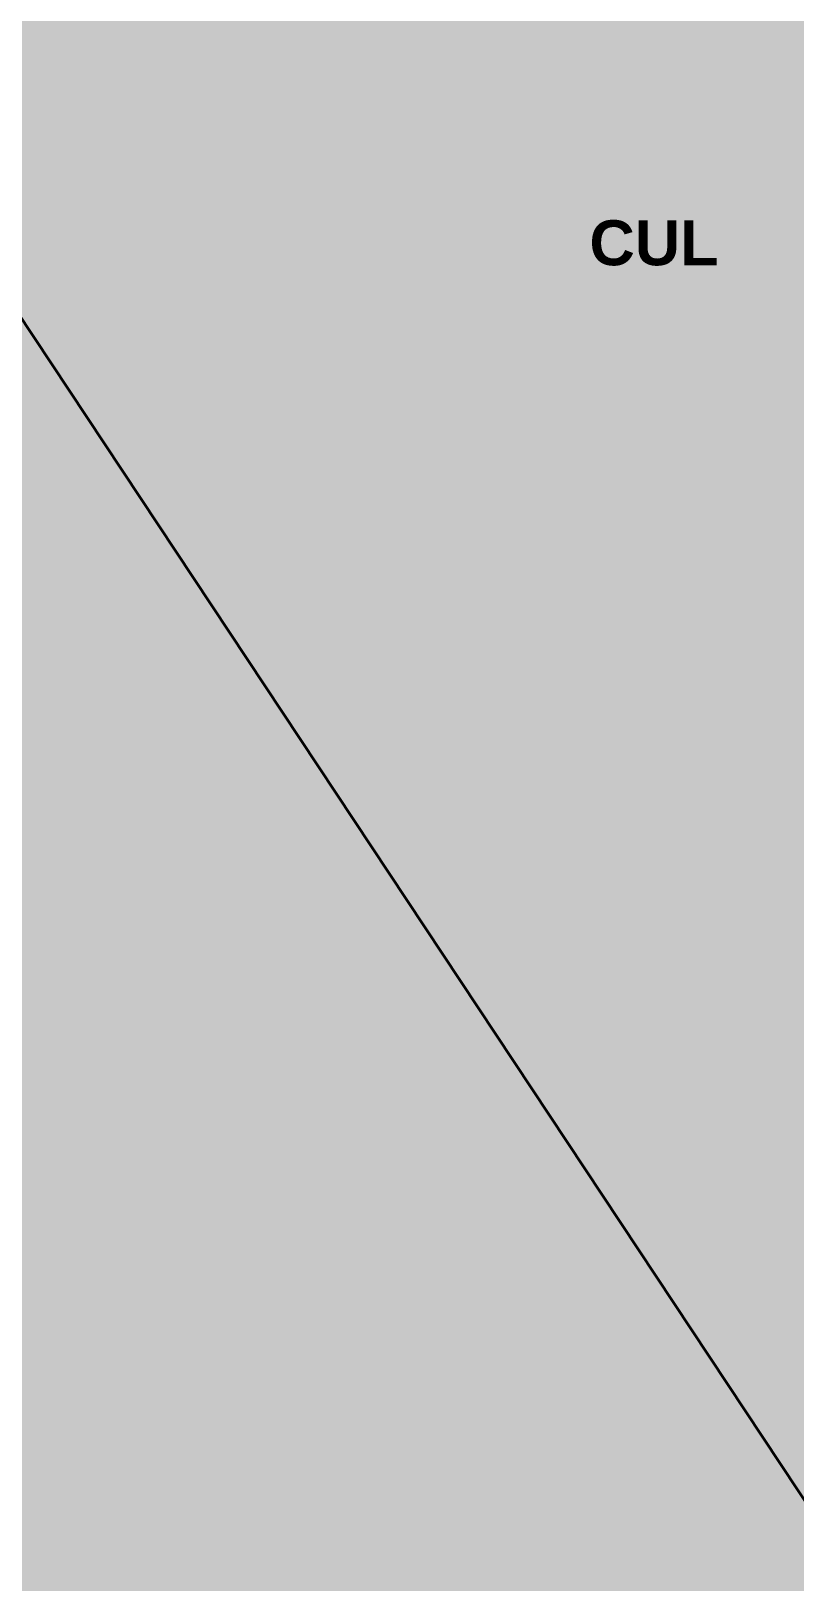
# Model space of a CAD drawing. Extents: x 473.4 to 495.4, y 396.9 to 416.9.
# Drawn here: x 484.207 to 486.227, y 401.68 to 405.779 of the extents above; entities that cross this region are included whole.
import ezdxf

# ---------------------------------------------------------------- set-up
doc = ezdxf.new("R2010")
doc.units = 0
doc.header["$MEASUREMENT"] = 0

msp = doc.modelspace()

# ---------------------------------------------------------------- hatches: boundary and pattern name
at = {"linetype": 'Continuous', "true_color": 0xadddf7}
h = msp.add_hatch(color=141, dxfattribs=at)
h.dxf.hatch_style = 1
h.paths.add_polyline_path([(473.4458, 416.87), (495.4327, 416.87), (495.4327, 396.87), (473.4458, 396.87)])

# ---------------------------------------------------------------- linework, layer by layer
at = {"color": 18, "linetype": 'Continuous', "lineweight": 35, "true_color": 0x000000, "flags": 128}
msp.add_lwpolyline([(476.3851, 410.607, 0.262934), (488.6166, 398.4801)], format="xyb", dxfattribs=at)
msp.add_lwpolyline([(476.3851, 410.607, 0.262934), (488.6166, 398.4801)], format="xyb", dxfattribs=at)
at = {"color": 18, "linetype": 'Continuous', "true_color": 0x000000, "flags": 128}
msp.add_lwpolyline([(482.8492, 407.0295), (486.2831, 401.8471)], dxfattribs=at)
at = {"color": 18, "linetype": 'Continuous', "lineweight": 35, "true_color": 0x000000, "flags": 128}
msp.add_lwpolyline([(487.6721, 400.519), (486.2831, 401.8471), (482.8492, 407.0295)], dxfattribs=at)

# ---------------------------------------------------------------- texts
at = {"color": 18, "linetype": 'Continuous', "true_color": 0x000000, "insert": (485.4525, 405.2781), "char_height": 0.118869, "attachment_point": 1}
msp.add_mtext_dynamic_manual_height_columns('\\pxqc;{\\fArial|b1|i0|c0|p34;CUL}', width=0.803145, gutter_width=0.0396, heights=[0], dxfattribs=at)

doc.saveas('drawing.dxf')
